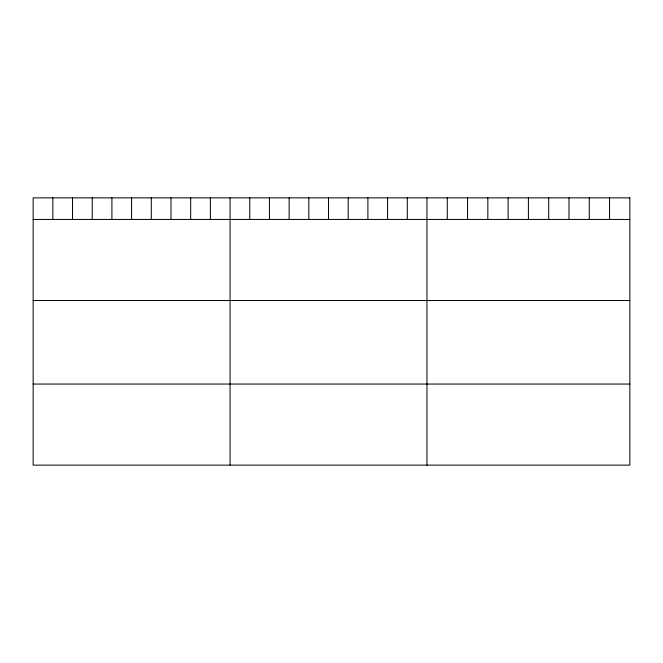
<?xml version="1.0" encoding="UTF-8"?>
<svg xmlns="http://www.w3.org/2000/svg" width="663" height="663" viewBox="0 0 663 663"><rect width="100%" height="100%" fill="white"/><g stroke="black" fill="none" stroke-linecap="round" stroke-linejoin="round"><path stroke-width="0.99" d="M33.15 219.445L629.85 219.445M33.15 300.521L629.85 300.521M33.15 384.051L629.85 384.051M609.562 197.872L609.562 219.445M589.274 197.872L589.274 219.445M568.987 197.872L568.987 219.445M548.699 197.872L548.699 219.445M528.411 197.872L528.411 219.445M508.123 197.872L508.123 219.445M487.835 197.872L487.835 219.445M467.548 197.872L467.548 219.445M447.26 197.872L447.26 219.445M426.972 197.872L426.972 465.128M407.281 197.872L407.281 219.445M387.59 197.872L387.59 219.445M367.899 197.872L367.899 219.445M348.208 197.872L348.208 219.445M328.516 197.872L328.516 219.445M308.825 197.872L308.825 219.445M289.134 197.872L289.134 219.445M269.443 197.872L269.443 219.445M249.752 197.872L249.752 219.445M230.061 197.872L230.061 465.128M210.37 197.872L210.37 219.445M190.679 197.872L190.679 219.445M170.988 197.872L170.988 219.445M151.297 197.872L151.297 219.445M131.606 197.872L131.606 219.445M111.914 197.872L111.914 219.445M92.223 197.872L92.223 219.445M72.532 197.872L72.532 219.445M52.841 197.872L52.841 219.445M629.85 197.872L33.15 197.872L33.15 465.128L629.85 465.128L629.85 197.872"/></g></svg>
